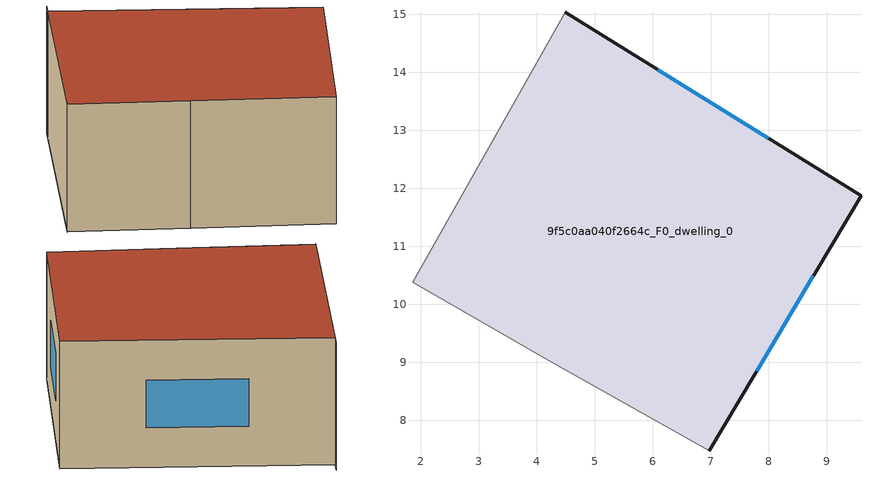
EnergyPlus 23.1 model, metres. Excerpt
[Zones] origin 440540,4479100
9f5c0aa040f2664c_F0_dwelling_0
 floor ground (EU_floor_Construction): 9.59,11.87 6.97,7.47 4.19,9.03 1.86,10.37 4.49,15.04 z0
 wall outside (EU_wall_Construction): 6.97,7.47 9.59,11.87 4.49,15.04 z0:3
 wall adiabatic (EU_wall_Construction): 4.49,15.04 1.86,10.37 4.19,9.03 6.97,7.47 z0:3
 window (EU_Window_Construction): 7.99,12.86 6.09,14.04 / 7.79,8.85 8.77,10.49 z0.94:2.06
 roof outside (EU_roof_Construction): 6.97,7.47 9.59,11.87 4.49,15.04 1.86,10.37 4.19,9.03 z3
shading: 4.64,15.3 1.85,10.35 z0:3
[Building]
EU S2 Campaign: North Axis=0; Terrain=City; Solar Distribution=FullExterior
[Site:Location]
Madrid: Latitude=40.5; Longitude=-3.5; Time Zone=1; Elevation=609
[SizingPeriod:WeatherFileDays]
AnnualSizingPeriod: Begin Month=1; Begin Day of Month=1; End Month=12; End Day of Month=31; Day of Week for Start Day=Monday; Use Weather File Daylight Saving Period=No; Use Weather File Rain and Snow Indicators=No
[MATERIAL]
EU_InternalMass_Material: Roughness=MediumRough; Thickness=0.1; Conductivity=1; Density=1800; Specific Heat=900; Thermal Absorptance=0.9; Solar Absorptance=0.7; Visible Absorptance=0.7
[MATERIAL:NOMASS] Roughness=MediumRough; Thermal Absorptance=0.9; Solar Absorptance=0.7; Visible Absorptance=0.7
Name | Thermal Resistance
EU_wall_NoMass | 0.461255
EU_roof_NoMass | 0.289352
EU_floor_NoMass | 0.631313
[WINDOWMATERIAL:SIMPLEGLAZINGSYSTEM]
EU_Window_SimpleGlazing: UFactor=3.792; Solar Heat Gain Coefficient=0.85; Visible Transmittance=0.85
[CONSTRUCTION]
EU_wall_Construction: EU_wall_NoMass
EU_roof_Construction: EU_roof_NoMass
EU_floor_Construction: EU_floor_NoMass
EU_InternalMass_Construction: EU_InternalMass_Material
EU_Window_Construction: EU_Window_SimpleGlazing
[ZONE]
9f5c0aa040f2664c_F0_dwelling_0: Type=1; Multiplier=1; Ceiling Height=autocalculate; Volume=93.4849; Floor Area=autocalculate; Part of Total Floor Area=Yes
[INTERNALMASS]
9f5c0aa040f2664c_F0_dwelling_0_EU_InternalMass: Construction=EU_InternalMass_Construction; Zone or ZoneList=9f5c0aa040f2664c_F0_dwelling_0; Surface Area=31.1616
[OTHEREQUIPMENT]
EU_Step8_InternalGain_9f5c0aa040f2664c_F0_dwelling_0_f000: Fuel Type=Electricity; Zone or ZoneList or Space or SpaceList=9f5c0aa040f2664c_F0_dwelling_0; Schedule=EU_Step8_GainSchedule_9f5c0aa040f2664c_F0_dwelling_0_f000; Design Level Calculation Method=Watts/Area; Power per Zone Floor Area=1; Fraction Latent=0; Fraction Radiant=0; Fraction Lost=0; Carbon Dioxide Generation Rate=0; EndUse Subcategory=EU_Step8_InternalGains
[ZONEVENTILATION:DESIGNFLOWRATE]
EU_ConstantAir_9f5c0aa040f2664c_F0_dwelling_0: Zone or ZoneList or Space or SpaceList=9f5c0aa040f2664c_F0_dwelling_0; Schedule=EU_AlwaysOn; Design Flow Rate Calculation Method=AirChanges/Hour; Air Changes per Hour=0.64; Ventilation Type=Natural; Fan Pressure Rise=0; Fan Total Efficiency=1; Constant Term Coefficient=1; Temperature Term Coefficient=0; Velocity Term Coefficient=0; Velocity Squared Term Coefficient=0; Minimum Indoor Temperature=-100; Maximum Indoor Temperature=100; Delta Temperature=-100; Minimum Outdoor Temperature=-100; Maximum Outdoor Temperature=100; Maximum Wind Speed=40
[HVACTEMPLATE:THERMOSTAT]
EU_HeatOnly_9f5c0aa040f2664c_F0_dwelling_0: Constant Heating Setpoint=20; Constant Cooling Setpoint=50
[HVACTEMPLATE:ZONE:IDEALLOADSAIRSYSTEM]
9f5c0aa040f2664c_F0_dwelling_0: Template Thermostat=EU_HeatOnly_9f5c0aa040f2664c_F0_dwelling_0; System Availability Schedule=EU_AlwaysOn; Maximum Heating Supply Air Temperature=50; Minimum Cooling Supply Air Temperature=13; Maximum Heating Supply Air Humidity Ratio=0.0156; Minimum Cooling Supply Air Humidity Ratio=0.0077; Heating Limit=NoLimit; Cooling Limit=NoLimit; Heating Availability Schedule=EU_AlwaysOn; Cooling Availability Schedule=EU_CoolingOff; Dehumidification Control Type=ConstantSensibleHeatRatio; Cooling Sensible Heat Ratio=0.7; Dehumidification Setpoint=60; Humidification Control Type=None; Humidification Setpoint=30; Outdoor Air Method=None; Outdoor Air Flow Rate per Person=0.00944; Outdoor Air Flow Rate per Zone Floor Area=0; Outdoor Air Flow Rate per Zone=0; Demand Controlled Ventilation Type=None; Outdoor Air Economizer Type=NoEconomizer; Heat Recovery Type=None; Sensible Heat Recovery Effectiveness=0.7; Latent Heat Recovery Effectiveness=0.65
[SIZING:ZONE]
9f5c0aa040f2664c_F0_dwelling_0: Zone Cooling Design Supply Air Temperature Input Method=SupplyAirTemperature; Zone Cooling Design Supply Air Temperature=13; Zone Heating Design Supply Air Temperature Input Method=SupplyAirTemperature; Zone Heating Design Supply Air Temperature=50; Zone Cooling Design Supply Air Humidity Ratio=0.008; Zone Heating Design Supply Air Humidity Ratio=0.008; Cooling Design Air Flow Method=DesignDay; Cooling Design Air Flow Rate=0; Cooling Minimum Air Flow per Zone Floor Area=0.000762; Cooling Minimum Air Flow=0; Cooling Minimum Air Flow Fraction=0.2; Heating Design Air Flow Method=DesignDay; Heating Design Air Flow Rate=0; Heating Maximum Air Flow per Zone Floor Area=0.002032; Heating Maximum Air Flow=0.141576; Heating Maximum Air Flow Fraction=0.3; Account for Dedicated Outdoor Air System=No; Dedicated Outdoor Air System Control Strategy=NeutralSupplyAir; Dedicated Outdoor Air Low Setpoint Temperature for Design=autosize; Dedicated Outdoor Air High Setpoint Temperature for Design=autosize; Zone Load Sizing Method=Sensible Load Only No Latent Load; Zone Latent Cooling Design Supply Air Humidity Ratio Input Method=HumidityRatioDifference; Zone Cooling Design Supply Air Humidity Ratio Difference=0.005; Zone Latent Heating Design Supply Air Humidity Ratio Input Method=HumidityRatioDifference; Zone Humidification Design Supply Air Humidity Ratio Difference=0.005
[SCHEDULE:CONSTANT]
Name | Hourly Value
EU_AlwaysOn | 1
EU_CoolingOff | 0
[SCHEDULE:FILE]
EU_Step8_GainSchedule_9f5c0aa040f2664c_F0_dwelling_0_f000: File=../../schedules/9f5c0aa040f2664c/9f5c0aa040f2664c_F0_dwelling_0_f000_gain.csv; Column Number=1; Rows to Skip at Top=0; Number of Hours of Data=8760; Column Separator=Comma; Interpolate to Timestep=No; Minutes per Item=60; Adjust Schedule for Daylight Savings=Yes
